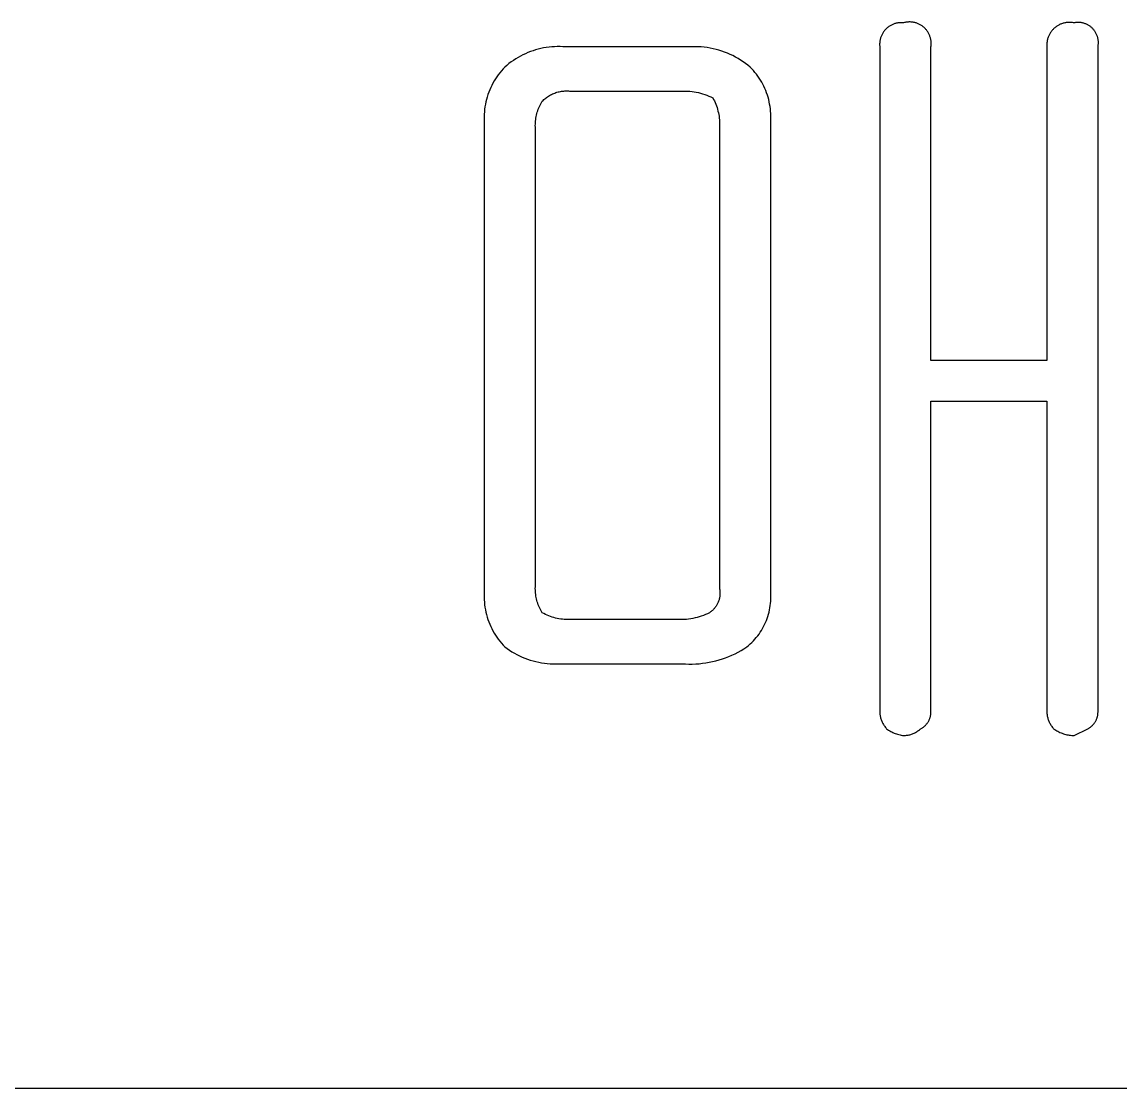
# Model space of a CAD drawing. Header units: millimetres. Extents: x 3033 to 5773, y 123 to 1487.
# Drawn here: x 5487.41 to 5510.65, y 311.56 to 334.12 of the extents above; entities that cross this region are included whole.
import ezdxf

# ---------------------------------------------------------------- set-up
doc = ezdxf.new("R2010")
doc.units = ezdxf.units.MM
doc.header["$MEASUREMENT"] = 0
doc.layers.add('TEX', color=70, linetype='Continuous')

msp = doc.modelspace()

# ---------------------------------------------------------------- linework, layer by layer
at = {"layer": 'TEX'}
for p, q in [((5505.733, 334.006), (5505.721, 333.996)), ((5505.745, 334.016), (5505.733, 334.006)), ((5505.758, 334.025), (5505.745, 334.016)), ((5505.771, 334.034), (5505.758, 334.025)), ((5505.784, 334.042), (5505.771, 334.034)), ((5505.798, 334.05), (5505.784, 334.042)), ((5505.812, 334.058), (5505.798, 334.05)), ((5505.826, 334.065), (5505.812, 334.058)), ((5505.84, 334.071), (5505.826, 334.065)), ((5505.855, 334.077), (5505.84, 334.071)), ((5505.87, 334.083), (5505.855, 334.077)), ((5505.885, 334.088), (5505.87, 334.083)), ((5505.9, 334.092), (5505.885, 334.088)), ((5505.915, 334.096), (5505.9, 334.092)), ((5505.931, 334.099), (5505.915, 334.096)), ((5505.946, 334.102), (5505.931, 334.099)), ((5505.962, 334.104), (5505.946, 334.102)), ((5505.978, 334.106), (5505.962, 334.104)), ((5505.993, 334.107), (5505.978, 334.106)), ((5506.009, 334.108), (5505.993, 334.107)), ((5506.025, 334.108), (5506.009, 334.108)), ((5506.041, 334.107), (5506.025, 334.108)), ((5506.056, 334.106), (5506.041, 334.107)), ((5506.072, 334.105), (5506.056, 334.106)), ((5506.087, 334.109), (5506.072, 334.105)), ((5506.103, 334.113), (5506.087, 334.109)), ((5506.118, 334.116), (5506.103, 334.113)), ((5506.134, 334.118), (5506.118, 334.116)), ((5506.149, 334.12), (5506.134, 334.118)), ((5506.165, 334.122), (5506.149, 334.12)), ((5506.181, 334.123), (5506.165, 334.122)), ((5506.196, 334.123), (5506.181, 334.123)), ((5506.212, 334.123), (5506.196, 334.123)), ((5506.228, 334.122), (5506.212, 334.123)), ((5506.243, 334.121), (5506.228, 334.122)), ((5506.259, 334.119), (5506.243, 334.121)), ((5506.275, 334.117), (5506.259, 334.119)), ((5506.29, 334.114), (5506.275, 334.117)), ((5506.305, 334.111), (5506.29, 334.114)), ((5506.321, 334.107), (5506.305, 334.111)), ((5506.336, 334.102), (5506.321, 334.107)), ((5506.351, 334.097), (5506.336, 334.102)), ((5506.365, 334.092), (5506.351, 334.097)), ((5506.38, 334.086), (5506.365, 334.092)), ((5506.394, 334.079), (5506.38, 334.086)), ((5506.408, 334.072), (5506.394, 334.079)), ((5506.422, 334.065), (5506.408, 334.072)), ((5506.436, 334.057), (5506.422, 334.065)), ((5506.449, 334.048), (5506.436, 334.057)), ((5506.462, 334.04), (5506.449, 334.048)), ((5506.475, 334.03), (5506.462, 334.04)), ((5506.487, 334.021), (5506.475, 334.03)), ((5506.499, 334.01), (5506.487, 334.021)), ((5506.511, 334), (5506.499, 334.01)), ((5506.522, 333.989), (5506.511, 334)), ((5509.272, 334.002), (5509.26, 333.991)), ((5509.285, 334.012), (5509.272, 334.002)), ((5509.299, 334.022), (5509.285, 334.012)), ((5509.312, 334.032), (5509.299, 334.022)), ((5509.326, 334.041), (5509.312, 334.032)), ((5509.341, 334.05), (5509.326, 334.041)), ((5509.355, 334.058), (5509.341, 334.05)), ((5509.37, 334.066), (5509.355, 334.058)), ((5509.385, 334.073), (5509.37, 334.066)), ((5509.401, 334.079), (5509.385, 334.073)), ((5509.416, 334.086), (5509.401, 334.079)), ((5509.432, 334.091), (5509.416, 334.086)), ((5509.448, 334.096), (5509.432, 334.091)), ((5509.464, 334.1), (5509.448, 334.096)), ((5509.481, 334.104), (5509.464, 334.1)), ((5509.497, 334.107), (5509.481, 334.104)), ((5509.514, 334.11), (5509.497, 334.107)), ((5509.53, 334.112), (5509.514, 334.11)), ((5509.547, 334.114), (5509.53, 334.112)), ((5509.564, 334.115), (5509.547, 334.114)), ((5509.58, 334.115), (5509.564, 334.115)), ((5509.597, 334.115), (5509.58, 334.115)), ((5509.614, 334.114), (5509.597, 334.115)), ((5509.631, 334.113), (5509.614, 334.114)), ((5509.647, 334.111), (5509.631, 334.113)), ((5509.664, 334.108), (5509.647, 334.111)), ((5509.68, 334.105), (5509.664, 334.108)), ((5509.695, 334.108), (5509.68, 334.105)), ((5509.71, 334.11), (5509.695, 334.108)), ((5509.724, 334.111), (5509.71, 334.11)), ((5509.739, 334.113), (5509.724, 334.111)), ((5509.754, 334.113), (5509.739, 334.113)), ((5509.769, 334.113), (5509.754, 334.113)), ((5509.783, 334.113), (5509.769, 334.113)), ((5509.798, 334.112), (5509.783, 334.113)), ((5509.813, 334.111), (5509.798, 334.112)), ((5509.828, 334.109), (5509.813, 334.111)), ((5509.842, 334.106), (5509.828, 334.109)), ((5509.857, 334.103), (5509.842, 334.106)), ((5509.871, 334.1), (5509.857, 334.103)), ((5509.885, 334.096), (5509.871, 334.1)), ((5509.9, 334.092), (5509.885, 334.096)), ((5509.914, 334.087), (5509.9, 334.092)), ((5509.927, 334.081), (5509.914, 334.087)), ((5509.941, 334.076), (5509.927, 334.081)), ((5509.954, 334.069), (5509.941, 334.076)), ((5509.968, 334.062), (5509.954, 334.069)), ((5509.98, 334.055), (5509.968, 334.062)), ((5509.993, 334.048), (5509.98, 334.055)), ((5510.006, 334.039), (5509.993, 334.048)), ((5510.018, 334.031), (5510.006, 334.039)), ((5510.029, 334.022), (5510.018, 334.031)), ((5510.041, 334.013), (5510.029, 334.022)), ((5510.052, 334.003), (5510.041, 334.013)), ((5510.063, 333.993), (5510.052, 334.003)), ((5505.58, 333.772), (5505.576, 333.757)), ((5505.584, 333.787), (5505.58, 333.772)), ((5505.589, 333.802), (5505.584, 333.787)), ((5505.595, 333.817), (5505.589, 333.802)), ((5505.601, 333.831), (5505.595, 333.817)), ((5505.607, 333.846), (5505.601, 333.831)), ((5505.614, 333.86), (5505.607, 333.846)), ((5505.622, 333.874), (5505.614, 333.86)), ((5505.63, 333.888), (5505.622, 333.874)), ((5505.638, 333.901), (5505.63, 333.888)), ((5505.647, 333.914), (5505.638, 333.901)), ((5505.656, 333.927), (5505.647, 333.914)), ((5505.666, 333.939), (5505.656, 333.927)), ((5505.676, 333.951), (5505.666, 333.939)), ((5505.687, 333.963), (5505.676, 333.951)), ((5505.697, 333.974), (5505.687, 333.963)), ((5505.709, 333.985), (5505.697, 333.974)), ((5505.721, 333.996), (5505.709, 333.985)), ((5506.533, 333.978), (5506.522, 333.989)), ((5506.543, 333.966), (5506.533, 333.978)), ((5506.553, 333.954), (5506.543, 333.966)), ((5506.563, 333.941), (5506.553, 333.954)), ((5506.572, 333.929), (5506.563, 333.941)), ((5506.581, 333.916), (5506.572, 333.929)), ((5506.589, 333.902), (5506.581, 333.916)), ((5506.597, 333.889), (5506.589, 333.902)), ((5506.605, 333.875), (5506.597, 333.889)), ((5506.612, 333.861), (5506.605, 333.875)), ((5506.618, 333.846), (5506.612, 333.861)), ((5506.624, 333.832), (5506.618, 333.846)), ((5506.629, 333.817), (5506.624, 333.832)), ((5506.634, 333.802), (5506.629, 333.817)), ((5506.639, 333.787), (5506.634, 333.802)), ((5506.643, 333.772), (5506.639, 333.787)), ((5506.646, 333.756), (5506.643, 333.772)), ((5509.125, 333.782), (5509.12, 333.766)), ((5509.13, 333.798), (5509.125, 333.782)), ((5509.136, 333.813), (5509.13, 333.798)), ((5509.143, 333.829), (5509.136, 333.813)), ((5509.15, 333.844), (5509.143, 333.829)), ((5509.157, 333.859), (5509.15, 333.844)), ((5509.165, 333.874), (5509.157, 333.859)), ((5509.174, 333.888), (5509.165, 333.874)), ((5509.183, 333.902), (5509.174, 333.888)), ((5509.193, 333.916), (5509.183, 333.902)), ((5509.203, 333.929), (5509.193, 333.916)), ((5509.213, 333.942), (5509.203, 333.929)), ((5509.224, 333.955), (5509.213, 333.942)), ((5509.236, 333.967), (5509.224, 333.955)), ((5509.247, 333.979), (5509.236, 333.967)), ((5509.26, 333.991), (5509.247, 333.979)), ((5510.073, 333.982), (5510.063, 333.993)), ((5510.084, 333.972), (5510.073, 333.982)), ((5510.093, 333.96), (5510.084, 333.972)), ((5510.103, 333.949), (5510.093, 333.96)), ((5510.112, 333.937), (5510.103, 333.949)), ((5510.12, 333.925), (5510.112, 333.937)), ((5510.128, 333.913), (5510.12, 333.925)), ((5510.136, 333.9), (5510.128, 333.913)), ((5510.143, 333.887), (5510.136, 333.9)), ((5510.15, 333.874), (5510.143, 333.887)), ((5510.156, 333.86), (5510.15, 333.874)), ((5510.162, 333.847), (5510.156, 333.86)), ((5510.167, 333.833), (5510.162, 333.847)), ((5510.172, 333.819), (5510.167, 333.833)), ((5510.177, 333.805), (5510.172, 333.819)), ((5510.181, 333.791), (5510.177, 333.805)), ((5510.184, 333.776), (5510.181, 333.791)), ((5510.187, 333.762), (5510.184, 333.776)), ((5498.338, 333.548), (5498.282, 333.532)), ((5498.394, 333.562), (5498.338, 333.548)), ((5498.451, 333.573), (5498.394, 333.562)), ((5498.508, 333.583), (5498.451, 333.573)), ((5498.566, 333.591), (5498.508, 333.583)), ((5498.624, 333.596), (5498.566, 333.591)), ((5498.682, 333.6), (5498.624, 333.596)), ((5498.74, 333.602), (5498.682, 333.6)), ((5498.798, 333.602), (5498.74, 333.602)), ((5498.856, 333.6), (5498.798, 333.602)), ((5501.598, 333.6), (5498.856, 333.6)), ((5501.661, 333.6), (5501.598, 333.6)), ((5501.725, 333.599), (5501.661, 333.6)), ((5501.788, 333.595), (5501.725, 333.599)), ((5501.851, 333.589), (5501.788, 333.595)), ((5501.914, 333.581), (5501.851, 333.589)), ((5501.976, 333.57), (5501.914, 333.581)), ((5502.038, 333.558), (5501.976, 333.57)), ((5502.1, 333.543), (5502.038, 333.558)), ((5502.161, 333.526), (5502.1, 333.543)), ((5505.565, 333.679), (5505.564, 333.663)), ((5505.564, 333.663), (5505.564, 333.647)), ((5505.564, 333.647), (5505.564, 333.631)), ((5505.564, 333.631), (5505.565, 333.616)), ((5505.566, 333.694), (5505.565, 333.679)), ((5505.565, 333.616), (5505.567, 333.6)), ((5505.568, 333.71), (5505.566, 333.694)), ((5505.567, 333.6), (5505.567, 319.528)), ((5505.57, 333.726), (5505.568, 333.71)), ((5505.573, 333.741), (5505.57, 333.726)), ((5505.576, 333.757), (5505.573, 333.741)), ((5506.649, 333.741), (5506.646, 333.756)), ((5506.651, 333.725), (5506.649, 333.741)), ((5506.649, 333.6), (5506.652, 333.615)), ((5506.649, 326.961), (5506.649, 333.6)), ((5506.653, 333.71), (5506.651, 333.725)), ((5506.652, 333.615), (5506.653, 333.631)), ((5506.654, 333.694), (5506.653, 333.71)), ((5506.653, 333.631), (5506.654, 333.647)), ((5506.654, 333.678), (5506.654, 333.694)), ((5506.655, 333.662), (5506.654, 333.678)), ((5506.654, 333.647), (5506.655, 333.662)), ((5509.103, 333.667), (5509.102, 333.65)), ((5509.102, 333.65), (5509.102, 333.633)), ((5509.102, 333.633), (5509.102, 333.617)), ((5509.102, 333.617), (5509.103, 333.6)), ((5509.104, 333.683), (5509.103, 333.667)), ((5509.103, 333.6), (5509.103, 326.961)), ((5509.106, 333.7), (5509.104, 333.683)), ((5509.109, 333.717), (5509.106, 333.7)), ((5509.112, 333.733), (5509.109, 333.717)), ((5509.116, 333.75), (5509.112, 333.733)), ((5509.12, 333.766), (5509.116, 333.75)), ((5510.186, 333.6), (5510.188, 333.614)), ((5510.186, 319.528), (5510.186, 333.6)), ((5510.189, 333.747), (5510.187, 333.762)), ((5510.188, 333.614), (5510.19, 333.629)), ((5510.191, 333.732), (5510.189, 333.747)), ((5510.19, 333.629), (5510.192, 333.644)), ((5510.193, 333.718), (5510.191, 333.732)), ((5510.192, 333.644), (5510.193, 333.658)), ((5510.194, 333.703), (5510.193, 333.718)), ((5510.193, 333.658), (5510.194, 333.673)), ((5510.194, 333.688), (5510.194, 333.703)), ((5510.194, 333.673), (5510.194, 333.688)), ((5497.812, 333.31), (5497.764, 333.276)), ((5497.86, 333.342), (5497.812, 333.31)), ((5497.91, 333.372), (5497.86, 333.342)), ((5497.96, 333.4), (5497.91, 333.372)), ((5498.012, 333.427), (5497.96, 333.4)), ((5498.064, 333.451), (5498.012, 333.427)), ((5498.118, 333.474), (5498.064, 333.451)), ((5498.172, 333.496), (5498.118, 333.474)), ((5498.227, 333.515), (5498.172, 333.496)), ((5498.282, 333.532), (5498.227, 333.515)), ((5502.221, 333.507), (5502.161, 333.526)), ((5502.281, 333.486), (5502.221, 333.507)), ((5502.34, 333.463), (5502.281, 333.486)), ((5502.398, 333.437), (5502.34, 333.463)), ((5502.455, 333.41), (5502.398, 333.437)), ((5502.512, 333.381), (5502.455, 333.41)), ((5502.567, 333.35), (5502.512, 333.381)), ((5502.621, 333.317), (5502.567, 333.35)), ((5502.674, 333.282), (5502.621, 333.317)), ((5497.557, 333.089), (5497.524, 333.048)), ((5497.592, 333.128), (5497.557, 333.089)), ((5497.629, 333.167), (5497.592, 333.128)), ((5497.673, 333.205), (5497.629, 333.167)), ((5497.718, 333.241), (5497.673, 333.205)), ((5497.764, 333.276), (5497.718, 333.241)), ((5502.725, 333.245), (5502.674, 333.282)), ((5502.776, 333.207), (5502.725, 333.245)), ((5502.825, 333.167), (5502.776, 333.207)), ((5502.86, 333.131), (5502.825, 333.167)), ((5502.893, 333.094), (5502.86, 333.131)), ((5502.925, 333.056), (5502.893, 333.094)), ((5497.404, 332.874), (5497.378, 332.828)), ((5497.432, 332.919), (5497.404, 332.874)), ((5497.461, 332.963), (5497.432, 332.919)), ((5497.492, 333.006), (5497.461, 332.963)), ((5497.524, 333.048), (5497.492, 333.006)), ((5502.956, 333.017), (5502.925, 333.056)), ((5502.986, 332.977), (5502.956, 333.017)), ((5503.014, 332.935), (5502.986, 332.977)), ((5503.041, 332.893), (5503.014, 332.935)), ((5503.067, 332.85), (5503.041, 332.893)), ((5503.091, 332.806), (5503.067, 332.85)), ((5497.29, 332.635), (5497.273, 332.585)), ((5497.31, 332.684), (5497.29, 332.635)), ((5497.331, 332.733), (5497.31, 332.684)), ((5497.354, 332.781), (5497.331, 332.733)), ((5497.378, 332.828), (5497.354, 332.781)), ((5498.641, 332.601), (5498.664, 332.61)), ((5498.664, 332.61), (5498.687, 332.619)), ((5498.687, 332.619), (5498.71, 332.628)), ((5498.71, 332.628), (5498.733, 332.635)), ((5498.733, 332.635), (5498.757, 332.642)), ((5498.757, 332.642), (5498.781, 332.647)), ((5498.781, 332.647), (5498.805, 332.652)), ((5498.805, 332.652), (5498.829, 332.656)), ((5498.829, 332.656), (5498.853, 332.66)), ((5498.853, 332.66), (5498.877, 332.662)), ((5498.877, 332.662), (5498.902, 332.664)), ((5498.902, 332.664), (5498.926, 332.664)), ((5498.926, 332.664), (5498.951, 332.664)), ((5498.951, 332.664), (5498.975, 332.663)), ((5498.975, 332.663), (5499, 332.662)), ((5499, 332.662), (5501.454, 332.662)), ((5501.454, 332.662), (5501.5, 332.66)), ((5501.5, 332.66), (5501.546, 332.656)), ((5501.546, 332.656), (5501.592, 332.651)), ((5501.592, 332.651), (5501.637, 332.645)), ((5501.637, 332.645), (5501.683, 332.637)), ((5501.683, 332.637), (5501.728, 332.627)), ((5501.728, 332.627), (5501.773, 332.616)), ((5501.773, 332.616), (5501.817, 332.603)), ((5503.113, 332.762), (5503.091, 332.806)), ((5503.134, 332.716), (5503.113, 332.762)), ((5503.153, 332.67), (5503.134, 332.716)), ((5503.171, 332.624), (5503.153, 332.67)), ((5503.187, 332.576), (5503.171, 332.624)), ((5497.219, 332.381), (5497.21, 332.329)), ((5497.23, 332.433), (5497.219, 332.381)), ((5497.242, 332.484), (5497.23, 332.433)), ((5497.257, 332.535), (5497.242, 332.484)), ((5497.273, 332.585), (5497.257, 332.535)), ((5498.375, 332.362), (5498.39, 332.39)), ((5498.39, 332.39), (5498.406, 332.418)), ((5498.406, 332.418), (5498.423, 332.445)), ((5498.423, 332.445), (5498.44, 332.463)), ((5498.44, 332.463), (5498.458, 332.479)), ((5498.458, 332.479), (5498.476, 332.496)), ((5498.476, 332.496), (5498.495, 332.511)), ((5498.495, 332.511), (5498.515, 332.526)), ((5498.515, 332.526), (5498.535, 332.54)), ((5498.535, 332.54), (5498.555, 332.554)), ((5498.555, 332.554), (5498.576, 332.567)), ((5498.576, 332.567), (5498.597, 332.579)), ((5498.597, 332.579), (5498.619, 332.59)), ((5498.619, 332.59), (5498.641, 332.601)), ((5501.817, 332.603), (5501.861, 332.589)), ((5501.861, 332.589), (5501.904, 332.573)), ((5501.904, 332.573), (5501.947, 332.556)), ((5501.947, 332.556), (5501.989, 332.537)), ((5501.989, 332.537), (5502.031, 332.517)), ((5502.031, 332.517), (5502.049, 332.484)), ((5502.049, 332.484), (5502.066, 332.451)), ((5502.066, 332.451), (5502.081, 332.416)), ((5502.081, 332.416), (5502.096, 332.382)), ((5502.096, 332.382), (5502.109, 332.346)), ((5503.202, 332.529), (5503.187, 332.576)), ((5503.215, 332.48), (5503.202, 332.529)), ((5503.226, 332.432), (5503.215, 332.48)), ((5503.235, 332.383), (5503.226, 332.432)), ((5503.243, 332.333), (5503.235, 332.383)), ((5497.195, 332.171), (5497.193, 332.118)), ((5497.198, 332.224), (5497.195, 332.171)), ((5497.203, 332.276), (5497.198, 332.224)), ((5497.21, 332.329), (5497.203, 332.276)), ((5498.293, 332.122), (5498.299, 332.153)), ((5498.299, 332.153), (5498.307, 332.184)), ((5498.307, 332.184), (5498.316, 332.214)), ((5498.316, 332.214), (5498.326, 332.245)), ((5498.326, 332.245), (5498.337, 332.275)), ((5498.337, 332.275), (5498.349, 332.304)), ((5498.349, 332.304), (5498.361, 332.333)), ((5498.361, 332.333), (5498.375, 332.362)), ((5502.109, 332.346), (5502.121, 332.311)), ((5502.121, 332.311), (5502.132, 332.275)), ((5502.132, 332.275), (5502.142, 332.238)), ((5502.142, 332.238), (5502.151, 332.202)), ((5502.151, 332.202), (5502.158, 332.165)), ((5502.158, 332.165), (5502.164, 332.128)), ((5503.25, 332.284), (5503.243, 332.333)), ((5503.254, 332.234), (5503.25, 332.284)), ((5503.257, 332.184), (5503.254, 332.234)), ((5503.258, 332.134), (5503.257, 332.184)), ((5497.193, 332.118), (5497.194, 332.065)), ((5497.194, 332.065), (5497.196, 332.012)), ((5497.196, 332.012), (5497.196, 322.053)), ((5498.275, 331.932), (5498.276, 331.963)), ((5498.276, 331.9), (5498.275, 331.932)), ((5498.276, 331.963), (5498.277, 331.995)), ((5498.277, 331.995), (5498.279, 332.027)), ((5498.279, 332.027), (5498.283, 332.059)), ((5498.283, 332.059), (5498.287, 332.09)), ((5498.287, 332.09), (5498.293, 332.122)), ((5502.164, 332.128), (5502.169, 332.09)), ((5502.169, 332.09), (5502.172, 332.053)), ((5502.172, 332.053), (5502.175, 332.015)), ((5502.175, 332.015), (5502.176, 331.978)), ((5502.176, 331.978), (5502.175, 331.94)), ((5502.175, 331.94), (5502.175, 322.126)), ((5503.258, 332.084), (5503.258, 332.134)), ((5503.258, 322.053), (5503.258, 332.084)), ((5498.278, 331.868), (5498.276, 331.9)), ((5498.278, 322.198), (5498.278, 331.868)), ((5509.103, 326.961), (5506.649, 326.961)), ((5506.649, 319.528), (5506.649, 326.095)), ((5506.649, 326.095), (5509.103, 326.095)), ((5509.103, 326.095), (5509.103, 319.528)), ((5498.275, 322.134), (5498.276, 322.166)), ((5498.276, 322.166), (5498.278, 322.198)), ((5497.194, 322.001), (5497.193, 321.948)), ((5497.193, 321.948), (5497.195, 321.895)), ((5497.196, 322.053), (5497.194, 322.001)), ((5498.276, 322.102), (5498.275, 322.134)), ((5498.277, 322.07), (5498.276, 322.102)), ((5498.279, 322.039), (5498.277, 322.07)), ((5498.283, 322.007), (5498.279, 322.039)), ((5498.287, 321.975), (5498.283, 322.007)), ((5498.293, 321.944), (5498.287, 321.975)), ((5498.299, 321.913), (5498.293, 321.944)), ((5498.307, 321.882), (5498.299, 321.913)), ((5502.173, 321.927), (5502.169, 321.911)), ((5502.176, 321.943), (5502.173, 321.927)), ((5502.175, 322.126), (5502.178, 322.109)), ((5502.179, 321.96), (5502.176, 321.943)), ((5502.178, 322.109), (5502.18, 322.093)), ((5502.181, 321.976), (5502.179, 321.96)), ((5502.18, 322.093), (5502.182, 322.076)), ((5502.183, 321.993), (5502.181, 321.976)), ((5502.182, 322.076), (5502.183, 322.059)), ((5502.183, 322.059), (5502.184, 322.043)), ((5502.184, 322.009), (5502.183, 321.993)), ((5502.184, 322.043), (5502.184, 322.026)), ((5502.184, 322.026), (5502.184, 322.009)), ((5503.26, 322.007), (5503.258, 322.053)), ((5503.259, 321.866), (5503.261, 321.913)), ((5503.261, 321.96), (5503.26, 322.007)), ((5503.261, 321.913), (5503.261, 321.96)), ((5497.195, 321.895), (5497.198, 321.842)), ((5497.198, 321.842), (5497.203, 321.789)), ((5497.203, 321.789), (5497.21, 321.737)), ((5497.21, 321.737), (5497.219, 321.685)), ((5497.219, 321.685), (5497.23, 321.633)), ((5498.316, 321.851), (5498.307, 321.882)), ((5498.326, 321.821), (5498.316, 321.851)), ((5498.337, 321.791), (5498.326, 321.821)), ((5498.349, 321.761), (5498.337, 321.791)), ((5498.361, 321.732), (5498.349, 321.761)), ((5498.375, 321.703), (5498.361, 321.732)), ((5498.39, 321.675), (5498.375, 321.703)), ((5502.037, 321.683), (5502.025, 321.671)), ((5502.049, 321.694), (5502.037, 321.683)), ((5502.06, 321.707), (5502.049, 321.694)), ((5502.071, 321.719), (5502.06, 321.707)), ((5502.081, 321.732), (5502.071, 321.719)), ((5502.091, 321.746), (5502.081, 321.732)), ((5502.101, 321.759), (5502.091, 321.746)), ((5502.11, 321.773), (5502.101, 321.759)), ((5502.119, 321.788), (5502.11, 321.773)), ((5502.127, 321.802), (5502.119, 321.788)), ((5502.134, 321.817), (5502.127, 321.802)), ((5502.141, 321.832), (5502.134, 321.817)), ((5502.148, 321.847), (5502.141, 321.832)), ((5502.154, 321.863), (5502.148, 321.847)), ((5502.16, 321.879), (5502.154, 321.863)), ((5502.165, 321.895), (5502.16, 321.879)), ((5502.169, 321.911), (5502.165, 321.895)), ((5503.223, 321.635), (5503.234, 321.681)), ((5503.234, 321.681), (5503.242, 321.727)), ((5503.242, 321.727), (5503.249, 321.773)), ((5503.249, 321.773), (5503.255, 321.82)), ((5503.255, 321.82), (5503.259, 321.866)), ((5497.23, 321.633), (5497.242, 321.582)), ((5497.242, 321.582), (5497.257, 321.531)), ((5497.257, 321.531), (5497.273, 321.48)), ((5497.273, 321.48), (5497.29, 321.43)), ((5498.406, 321.648), (5498.39, 321.675)), ((5498.423, 321.62), (5498.406, 321.648)), ((5498.456, 321.602), (5498.423, 321.62)), ((5498.489, 321.586), (5498.456, 321.602)), ((5498.524, 321.57), (5498.489, 321.586)), ((5498.558, 321.555), (5498.524, 321.57)), ((5498.594, 321.542), (5498.558, 321.555)), ((5498.629, 321.53), (5498.594, 321.542)), ((5498.665, 321.519), (5498.629, 321.53)), ((5498.702, 321.509), (5498.665, 321.519)), ((5498.738, 321.501), (5498.702, 321.509)), ((5498.775, 321.493), (5498.738, 321.501)), ((5498.812, 321.487), (5498.775, 321.493)), ((5498.85, 321.483), (5498.812, 321.487)), ((5498.887, 321.479), (5498.85, 321.483)), ((5498.925, 321.477), (5498.887, 321.479)), ((5498.962, 321.476), (5498.925, 321.477)), ((5499, 321.476), (5498.962, 321.476)), ((5501.381, 321.476), (5499, 321.476)), ((5501.428, 321.478), (5501.381, 321.476)), ((5501.474, 321.481), (5501.428, 321.478)), ((5501.519, 321.486), (5501.474, 321.481)), ((5501.565, 321.493), (5501.519, 321.486)), ((5501.61, 321.501), (5501.565, 321.493)), ((5501.656, 321.511), (5501.61, 321.501)), ((5501.7, 321.522), (5501.656, 321.511)), ((5501.745, 321.535), (5501.7, 321.522)), ((5501.789, 321.549), (5501.745, 321.535)), ((5501.832, 321.565), (5501.789, 321.549)), ((5501.875, 321.582), (5501.832, 321.565)), ((5501.917, 321.6), (5501.875, 321.582)), ((5501.959, 321.62), (5501.917, 321.6)), ((5501.973, 321.63), (5501.959, 321.62)), ((5501.986, 321.639), (5501.973, 321.63)), ((5501.999, 321.649), (5501.986, 321.639)), ((5502.012, 321.66), (5501.999, 321.649)), ((5502.025, 321.671), (5502.012, 321.66)), ((5503.149, 321.413), (5503.167, 321.457)), ((5503.167, 321.457), (5503.183, 321.5)), ((5503.183, 321.5), (5503.198, 321.545)), ((5503.198, 321.545), (5503.212, 321.59)), ((5503.212, 321.59), (5503.223, 321.635)), ((5497.29, 321.43), (5497.31, 321.381)), ((5497.31, 321.381), (5497.331, 321.333)), ((5497.331, 321.333), (5497.354, 321.285)), ((5497.354, 321.285), (5497.378, 321.238)), ((5497.378, 321.238), (5497.404, 321.192)), ((5503.037, 321.208), (5503.062, 321.247)), ((5503.062, 321.247), (5503.086, 321.288)), ((5503.086, 321.288), (5503.108, 321.329)), ((5503.108, 321.329), (5503.129, 321.371)), ((5503.129, 321.371), (5503.149, 321.413)), ((5497.404, 321.192), (5497.432, 321.147)), ((5497.432, 321.147), (5497.461, 321.103)), ((5497.461, 321.103), (5497.492, 321.06)), ((5497.492, 321.06), (5497.524, 321.018)), ((5497.524, 321.018), (5497.557, 320.977)), ((5502.824, 320.96), (5502.858, 320.992)), ((5502.858, 320.992), (5502.891, 321.025)), ((5502.891, 321.025), (5502.922, 321.06)), ((5502.922, 321.06), (5502.953, 321.095)), ((5502.953, 321.095), (5502.982, 321.132)), ((5502.982, 321.132), (5503.01, 321.169)), ((5503.01, 321.169), (5503.037, 321.208)), ((5497.557, 320.977), (5497.592, 320.937)), ((5497.592, 320.937), (5497.629, 320.899)), ((5497.629, 320.899), (5497.678, 320.863)), ((5497.678, 320.863), (5497.729, 320.828)), ((5497.729, 320.828), (5497.78, 320.796)), ((5497.78, 320.796), (5497.833, 320.765)), ((5497.833, 320.765), (5497.887, 320.736)), ((5502.437, 320.724), (5502.503, 320.755)), ((5502.503, 320.755), (5502.567, 320.787)), ((5502.567, 320.787), (5502.63, 320.822)), ((5502.63, 320.822), (5502.692, 320.86)), ((5502.692, 320.86), (5502.753, 320.899)), ((5502.753, 320.899), (5502.789, 320.929)), ((5502.789, 320.929), (5502.824, 320.96)), ((5497.887, 320.736), (5497.942, 320.709)), ((5497.942, 320.709), (5497.997, 320.683)), ((5497.997, 320.683), (5498.054, 320.66)), ((5498.054, 320.66), (5498.111, 320.639)), ((5498.111, 320.639), (5498.169, 320.619)), ((5498.169, 320.619), (5498.228, 320.602)), ((5498.228, 320.602), (5498.287, 320.587)), ((5498.287, 320.587), (5498.347, 320.574)), ((5498.347, 320.574), (5498.407, 320.562)), ((5498.407, 320.562), (5498.467, 320.553)), ((5498.467, 320.553), (5498.528, 320.546)), ((5498.528, 320.546), (5498.589, 320.541)), ((5498.589, 320.541), (5498.65, 320.539)), ((5498.65, 320.539), (5498.711, 320.538)), ((5498.711, 320.538), (5501.454, 320.538)), ((5501.454, 320.538), (5501.526, 320.536)), ((5501.526, 320.536), (5501.598, 320.536)), ((5501.598, 320.536), (5501.67, 320.538)), ((5501.67, 320.538), (5501.742, 320.543)), ((5501.742, 320.543), (5501.814, 320.551)), ((5501.814, 320.551), (5501.885, 320.56)), ((5501.885, 320.56), (5501.956, 320.573)), ((5501.956, 320.573), (5502.027, 320.587)), ((5502.027, 320.587), (5502.097, 320.604)), ((5502.097, 320.604), (5502.167, 320.623)), ((5502.167, 320.623), (5502.236, 320.645)), ((5502.236, 320.645), (5502.304, 320.669)), ((5502.304, 320.669), (5502.371, 320.695)), ((5502.371, 320.695), (5502.437, 320.724)), ((5505.567, 319.528), (5505.568, 319.509)), ((5505.568, 319.509), (5505.569, 319.49)), ((5505.569, 319.49), (5505.571, 319.471)), ((5505.571, 319.471), (5505.574, 319.452)), ((5505.574, 319.452), (5505.577, 319.434)), ((5505.577, 319.434), (5505.581, 319.415)), ((5505.581, 319.415), (5505.585, 319.397)), ((5505.585, 319.397), (5505.591, 319.379)), ((5505.591, 319.379), (5505.596, 319.361)), ((5505.596, 319.361), (5505.603, 319.343)), ((5506.609, 319.346), (5506.615, 319.358)), ((5506.615, 319.358), (5506.62, 319.37)), ((5506.62, 319.37), (5506.625, 319.383)), ((5506.625, 319.383), (5506.629, 319.395)), ((5506.629, 319.395), (5506.633, 319.408)), ((5506.633, 319.408), (5506.637, 319.421)), ((5506.637, 319.421), (5506.64, 319.434)), ((5506.64, 319.434), (5506.643, 319.447)), ((5506.643, 319.447), (5506.645, 319.461)), ((5506.645, 319.461), (5506.647, 319.474)), ((5506.647, 319.474), (5506.648, 319.487)), ((5506.648, 319.487), (5506.649, 319.501)), ((5506.649, 319.514), (5506.649, 319.528)), ((5506.649, 319.501), (5506.649, 319.514)), ((5509.103, 319.528), (5509.104, 319.509)), ((5509.104, 319.509), (5509.105, 319.49)), ((5509.105, 319.49), (5509.107, 319.471)), ((5509.107, 319.471), (5509.11, 319.452)), ((5509.11, 319.452), (5509.113, 319.434)), ((5509.113, 319.434), (5509.117, 319.415)), ((5509.117, 319.415), (5509.122, 319.397)), ((5509.122, 319.397), (5509.127, 319.379)), ((5509.127, 319.379), (5509.133, 319.361)), ((5509.133, 319.361), (5509.139, 319.343)), ((5510.145, 319.346), (5510.151, 319.358)), ((5510.151, 319.358), (5510.156, 319.37)), ((5510.156, 319.37), (5510.161, 319.383)), ((5510.161, 319.383), (5510.165, 319.395)), ((5510.165, 319.395), (5510.169, 319.408)), ((5510.169, 319.408), (5510.173, 319.421)), ((5510.173, 319.421), (5510.176, 319.434)), ((5510.176, 319.434), (5510.179, 319.447)), ((5510.179, 319.447), (5510.181, 319.461)), ((5510.181, 319.461), (5510.183, 319.474)), ((5510.183, 319.474), (5510.184, 319.487)), ((5510.184, 319.487), (5510.185, 319.501)), ((5510.185, 319.501), (5510.186, 319.514)), ((5510.186, 319.514), (5510.186, 319.528)), ((5505.603, 319.343), (5505.61, 319.325)), ((5505.61, 319.325), (5505.617, 319.308)), ((5505.617, 319.308), (5505.626, 319.291)), ((5505.626, 319.291), (5505.634, 319.274)), ((5505.634, 319.274), (5505.644, 319.258)), ((5505.644, 319.258), (5505.654, 319.242)), ((5505.654, 319.242), (5505.664, 319.226)), ((5505.664, 319.226), (5505.675, 319.211)), ((5505.675, 319.211), (5505.687, 319.196)), ((5505.687, 319.196), (5505.699, 319.181)), ((5505.699, 319.181), (5505.711, 319.167)), ((5505.711, 319.167), (5505.733, 319.152)), ((5505.733, 319.152), (5505.754, 319.137)), ((5505.754, 319.137), (5505.777, 319.123)), ((5505.777, 319.123), (5505.799, 319.11)), ((5506.374, 319.12), (5506.389, 319.131)), ((5506.389, 319.131), (5506.404, 319.142)), ((5506.404, 319.142), (5506.419, 319.154)), ((5506.419, 319.154), (5506.433, 319.167)), ((5506.433, 319.167), (5506.445, 319.173)), ((5506.445, 319.173), (5506.456, 319.18)), ((5506.456, 319.18), (5506.468, 319.187)), ((5506.468, 319.187), (5506.479, 319.194)), ((5506.479, 319.194), (5506.49, 319.202)), ((5506.49, 319.202), (5506.501, 319.21)), ((5506.501, 319.21), (5506.511, 319.219)), ((5506.511, 319.219), (5506.521, 319.228)), ((5506.521, 319.228), (5506.531, 319.237)), ((5506.531, 319.237), (5506.54, 319.247)), ((5506.54, 319.247), (5506.549, 319.257)), ((5506.549, 319.257), (5506.558, 319.267)), ((5506.558, 319.267), (5506.566, 319.277)), ((5506.566, 319.277), (5506.574, 319.288)), ((5506.574, 319.288), (5506.582, 319.299)), ((5506.582, 319.299), (5506.589, 319.31)), ((5506.589, 319.31), (5506.596, 319.322)), ((5506.596, 319.322), (5506.603, 319.334)), ((5506.603, 319.334), (5506.609, 319.346)), ((5509.139, 319.343), (5509.146, 319.325)), ((5509.146, 319.325), (5509.154, 319.308)), ((5509.154, 319.308), (5509.162, 319.291)), ((5509.162, 319.291), (5509.171, 319.274)), ((5509.171, 319.274), (5509.18, 319.258)), ((5509.18, 319.258), (5509.19, 319.242)), ((5509.19, 319.242), (5509.2, 319.226)), ((5509.2, 319.226), (5509.211, 319.211)), ((5509.211, 319.211), (5509.223, 319.196)), ((5509.223, 319.196), (5509.235, 319.181)), ((5509.235, 319.181), (5509.247, 319.167)), ((5509.247, 319.167), (5509.269, 319.152)), ((5509.269, 319.152), (5509.29, 319.138)), ((5509.29, 319.138), (5509.312, 319.125)), ((5509.312, 319.125), (5509.335, 319.113)), ((5509.68, 319.022), (5509.969, 319.167)), ((5509.969, 319.167), (5509.981, 319.173)), ((5509.981, 319.173), (5509.993, 319.18)), ((5509.993, 319.18), (5510.004, 319.187)), ((5510.004, 319.187), (5510.015, 319.194)), ((5510.015, 319.194), (5510.026, 319.202)), ((5510.026, 319.202), (5510.037, 319.21)), ((5510.037, 319.21), (5510.047, 319.219)), ((5510.047, 319.219), (5510.057, 319.228)), ((5510.057, 319.228), (5510.067, 319.237)), ((5510.067, 319.237), (5510.076, 319.247)), ((5510.076, 319.247), (5510.085, 319.257)), ((5510.085, 319.257), (5510.094, 319.267)), ((5510.094, 319.267), (5510.103, 319.277)), ((5510.103, 319.277), (5510.111, 319.288)), ((5510.111, 319.288), (5510.118, 319.299)), ((5510.118, 319.299), (5510.126, 319.31)), ((5510.126, 319.31), (5510.132, 319.322)), ((5510.132, 319.322), (5510.139, 319.334)), ((5510.139, 319.334), (5510.145, 319.346)), ((5505.799, 319.11), (5505.823, 319.098)), ((5505.823, 319.098), (5505.846, 319.087)), ((5505.846, 319.087), (5505.87, 319.076)), ((5505.87, 319.076), (5505.895, 319.066)), ((5505.895, 319.066), (5505.919, 319.058)), ((5505.919, 319.058), (5505.944, 319.05)), ((5505.944, 319.05), (5505.969, 319.042)), ((5505.969, 319.042), (5505.995, 319.036)), ((5505.995, 319.036), (5506.02, 319.031)), ((5506.02, 319.031), (5506.046, 319.026)), ((5506.046, 319.026), (5506.072, 319.022)), ((5506.072, 319.022), (5506.091, 319.023)), ((5506.091, 319.023), (5506.11, 319.025)), ((5506.11, 319.025), (5506.129, 319.027)), ((5506.129, 319.027), (5506.147, 319.029)), ((5506.147, 319.029), (5506.166, 319.032)), ((5506.166, 319.032), (5506.185, 319.036)), ((5506.185, 319.036), (5506.203, 319.041)), ((5506.203, 319.041), (5506.221, 319.046)), ((5506.221, 319.046), (5506.239, 319.052)), ((5506.239, 319.052), (5506.257, 319.058)), ((5506.257, 319.058), (5506.274, 319.065)), ((5506.274, 319.065), (5506.292, 319.073)), ((5506.292, 319.073), (5506.309, 319.081)), ((5506.309, 319.081), (5506.326, 319.09)), ((5506.326, 319.09), (5506.342, 319.099)), ((5506.342, 319.099), (5506.358, 319.109)), ((5506.358, 319.109), (5506.374, 319.12)), ((5509.335, 319.113), (5509.358, 319.101)), ((5509.358, 319.101), (5509.381, 319.09)), ((5509.381, 319.09), (5509.405, 319.08)), ((5509.405, 319.08), (5509.429, 319.071)), ((5509.429, 319.071), (5509.453, 319.062)), ((5509.453, 319.062), (5509.478, 319.054)), ((5509.478, 319.054), (5509.502, 319.047)), ((5509.502, 319.047), (5509.527, 319.041)), ((5509.527, 319.041), (5509.553, 319.036)), ((5509.553, 319.036), (5509.578, 319.032)), ((5509.578, 319.032), (5509.603, 319.028)), ((5509.603, 319.028), (5509.629, 319.025)), ((5509.629, 319.025), (5509.655, 319.023)), ((5509.655, 319.023), (5509.68, 319.022)), ((5394.391, 311.563), (5773.113, 311.563))]:
    msp.add_line(p, q, dxfattribs=at)

doc.saveas('drawing.dxf')
